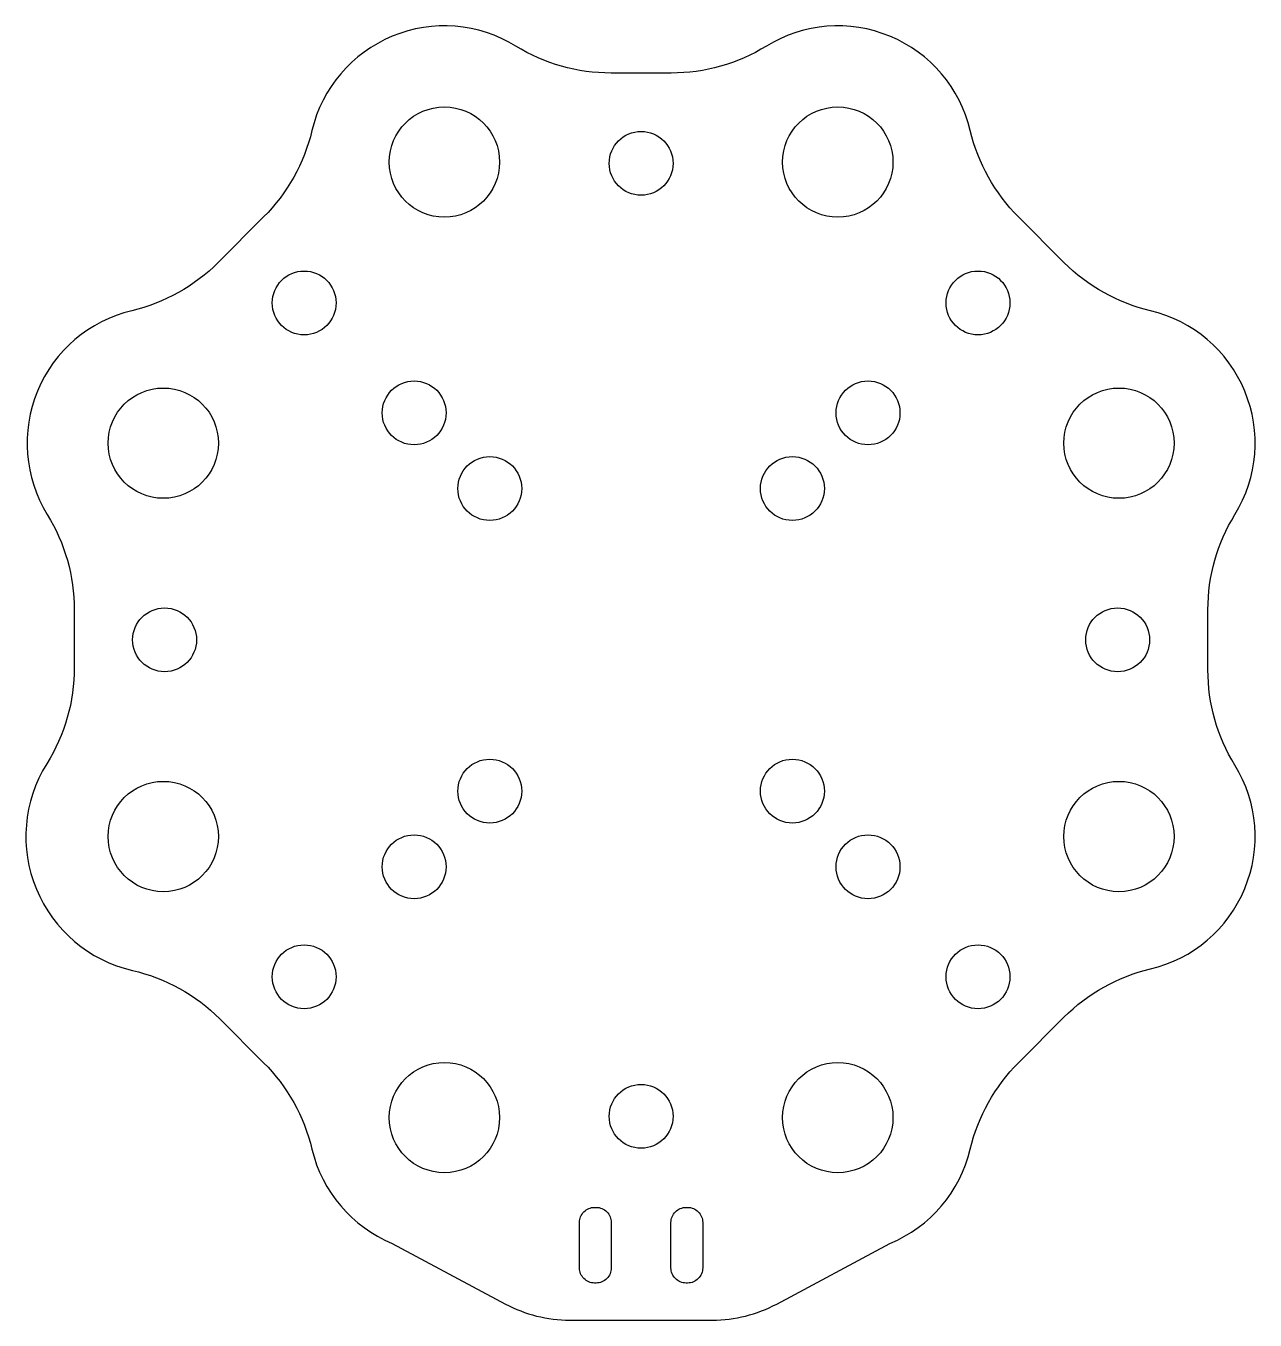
# Model space of a CAD drawing. Header units: millimetres. Extents: x -40.7 to 40.6, y -45 to 40.6.
import ezdxf

# ---------------------------------------------------------------- set-up
doc = ezdxf.new("R2010")
doc.units = ezdxf.units.MM
doc.layers.get('0').update_dxf_attribs({"linetype": 'CONTINUOUS'})

msp = doc.modelspace()

# ---------------------------------------------------------------- linework, layer by layer
for points in [[(24.946, -27.949), (27.949, -24.946, -0.138916), (33.661, -21.756, 0.511007), (39.243, -8.279, -0.138916), (37.46, -1.985), (37.46, 1.985, -0.138916), (39.243, 8.279, 0.511007), (33.661, 21.756, -0.138916), (27.949, 24.946), (24.946, 27.949, -0.138916), (21.756, 33.661, 0.511007), (8.279, 39.243, -0.138916), (1.985, 37.46), (-1.985, 37.46, -0.138916), (-8.279, 39.243, 0.511007), (-21.756, 33.661, -0.138916), (-24.946, 27.949), (-27.949, 24.946, -0.138916), (-33.661, 21.756, 0.511007), (-39.243, 8.279, -0.138916), (-37.46, 1.985), (-37.46, -1.834, -0.140478), (-39.282, -8.19, 0.514879), (-33.625, -21.847, -0.140478), (-27.842, -25.053), (-24.946, -27.949, -0.138916), (-21.756, -33.661, 0.240701), (-16.444, -39.895), (-8.961, -43.899, 0.123445), (-4.715, -44.963), (4.715, -44.963, 0.123445), (8.961, -43.899), (16.444, -39.895, 0.240701), (21.756, -33.661, -0.138916)], [(-2.973, -42.511), (-3.073, -42.511, -0.414214), (-4.073, -41.511), (-4.073, -38.511, -0.414214), (-3.073, -37.511), (-2.973, -37.511, -0.414214), (-1.973, -38.511), (-1.973, -41.511, -0.414214)], [(3.073, -42.511), (2.973, -42.511, -0.414214), (1.973, -41.511), (1.973, -38.511, -0.414214), (2.973, -37.511), (3.073, -37.511, -0.414214), (4.073, -38.511), (4.073, -41.511, -0.414214)]]:
    msp.add_lwpolyline(points, format="xyb", close=True)
for centre, radius in [((-13, 31.58), 3.645), ((13, 31.58), 3.645), ((0, 31.494), 2.11), ((-22.269, 22.269), 2.11), ((22.269, 22.269), 2.11), ((-15, 15), 2.11), ((15, 15), 2.11), ((-31.58, 13), 3.645), ((31.58, 13), 3.645), ((-10, 10), 2.11), ((10, 10), 2.11), ((-31.494, 0), 2.11), ((31.494, 0), 2.11), ((-10, -10), 2.11), ((10, -10), 2.11), ((-31.58, -13), 3.645), ((31.58, -13), 3.645), ((-15, -15), 2.11), ((15, -15), 2.11), ((-22.269, -22.269), 2.11), ((22.269, -22.269), 2.11), ((-13, -31.58), 3.645), ((13, -31.58), 3.645), ((0, -31.494), 2.11)]:
    msp.add_circle(centre, radius)

doc.saveas('drawing.dxf')
